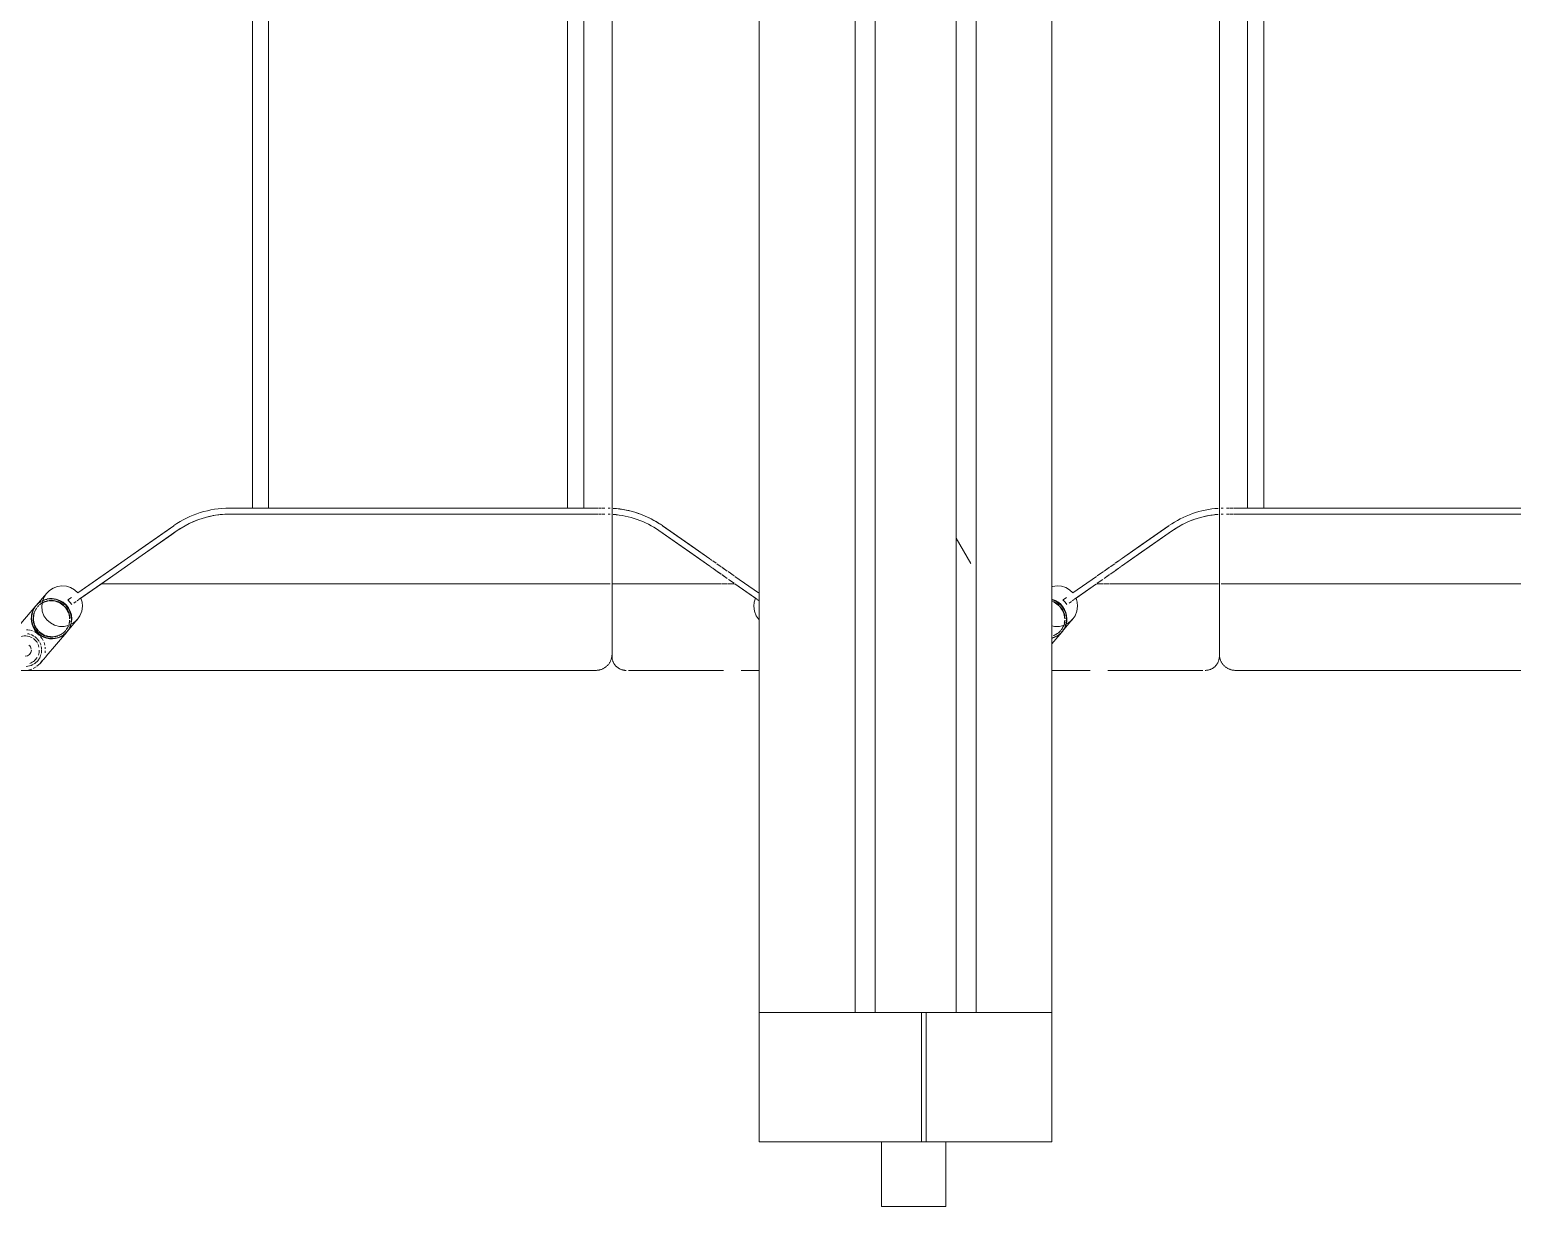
# Model space of a CAD drawing. Header units: inches. Extents: x -2349 to 1043, y -456 to 2193.
# Drawn here: x 628.75 to 674.63, y -121.75 to -85.33 of the extents above; entities that cross this region are included whole.
import ezdxf

# ---------------------------------------------------------------- set-up
doc = ezdxf.new("R2010")
doc.units = ezdxf.units.IN
doc.header["$MEASUREMENT"] = 0
for name, color, linetype, lineweight in [('A-GENM', 13, 'Continuous', 9), ('A-WALL', 113, 'Continuous', 13), ('A-WALL-PATT', 111, 'Continuous', 13), ('I-FURN', 30, 'Continuous', 9), ('I-WALL', 2, 'Continuous', 13)]:
    doc.layers.add(name, color=color, linetype=linetype, lineweight=lineweight)

# ---------------------------------------------------------------- blocks, each defined once
blk = doc.blocks.new('Walls 3 - Walls 3-7742273-7TH FLOOR POWER _ SIGNAL')
at = {"layer": 'A-WALL'}
for p, q in [((656.348, -115.752), (651.324, -115.752)), ((651.324, -115.752), (651.324, -119.752)), ((656.348, -119.752), (656.348, -115.752)), ((656.494, -115.752), (656.494, -119.752)), ((660.385, -115.752), (656.494, -115.752)), ((660.385, -119.752), (660.385, -115.752)), ((651.324, -119.752), (656.348, -119.752)), ((656.494, -119.752), (660.385, -119.752))]:
    blk.add_line(p, q, dxfattribs=at)
blk = doc.blocks.new('Walls 4 - Walls 3-7962883-7TH FLOOR POWER _ SIGNAL')
at = {"layer": 'A-WALL'}
for p, q in [((651.324, -52.664), (651.324, -115.752)), ((654.292, -115.752), (654.292, -52.664)), ((658.042, -52.664), (658.042, -115.752)), ((660.385, -115.752), (660.385, -52.664)), ((651.324, -115.752), (654.292, -115.752)), ((658.042, -115.752), (660.385, -115.752))]:
    blk.add_line(p, q, dxfattribs=at)
blk = doc.blocks.new('train - train-8151835-7TH FLOOR POWER _ SIGNAL')
at = {"layer": 'A-GENM', "lineweight": 20}
for p, q in [((657.104, -119.752), (655.104, -119.752)), ((655.104, -119.752), (655.104, -121.752)), ((657.104, -121.752), (657.104, -119.752)), ((655.104, -121.752), (657.104, -121.752))]:
    blk.add_line(p, q, dxfattribs=at)
blk = doc.blocks.new('HighTower_Tombolo_2SeatSofa - HT3620-V61-7TH FLOOR POWER _ SIGNAL')
at = {"layer": 'I-FURN'}
for p, q in [((23.603, 9.781), (23.089, 9.048)), ((23.603, 9.781), (23.089, 9.048)), ((23.317, 9.047), (23.798, 9.733)), ((23.317, 9.047), (23.763, 9.684)), ((23.763, 9.684), (23.798, 9.733)), ((23.806, 9.745), (23.846, 9.803)), ((23.806, 9.745), (23.847, 9.803)), ((26, 9.247), (26, 9.803)), ((22.927, 8.816), (22.81, 8.649)), ((22.927, 8.816), (22.817, 8.659)), ((23.074, 9.026), (22.942, 8.838)), ((23.074, 9.026), (22.942, 8.838)), ((23.156, 8.816), (23.037, 8.647)), ((23.046, 8.659), (23.156, 8.816)), ((23.184, 8.857), (23.303, 9.026)), ((23.303, 9.026), (23.184, 8.857)), ((23.317, 8.835), (23.317, 9.026)), ((23.317, 9.026), (23.317, 8.835)), ((23.317, 8.645), (23.317, 8.816)), ((23.317, 8.816), (23.317, 8.645)), ((22.548, 8.275), (21.521, 6.808)), ((22.777, 8.275), (21.674, 6.7)), ((22.601, 8.351), (22.554, 8.284)), ((22.601, 8.35), (22.554, 8.284)), ((22.684, 8.47), (22.61, 8.364)), ((22.685, 8.47), (22.611, 8.365)), ((22.795, 8.628), (22.697, 8.488)), ((22.795, 8.628), (22.697, 8.488)), ((22.829, 8.35), (22.782, 8.283)), ((22.783, 8.284), (22.83, 8.351)), ((22.839, 8.364), (22.914, 8.47)), ((22.913, 8.47), (22.839, 8.363)), ((22.925, 8.487), (23.024, 8.628)), ((23.024, 8.628), (22.925, 8.486)), ((23.317, 8.484), (23.317, 8.628)), ((23.317, 8.628), (23.317, 8.484)), ((23.317, 8.361), (23.317, 8.47)), ((23.317, 8.47), (23.317, 8.361)), ((23.317, 8.281), (23.317, 8.35)), ((23.317, 8.35), (23.317, 8.281)), ((23.317, 5.274), (23.317, 8.275)), ((23.317, 8.275), (23.317, 5.274)), ((26, 5.756), (26, 8.7)), ((21.535, 6.828), (21.521, 6.808)), ((21.674, 6.7), (21.764, 6.828)), ((0.438, 5.248), (25.562, 5.248)), ((25.5, 5.248), (0.5, 5.248)), ((23.317, 5.126), (23.317, 5.189)), ((23.317, 5.189), (23.317, 5.126)), ((23.317, 5.037), (23.317, 5.119)), ((23.317, 5.119), (23.317, 5.037)), ((20.978, 5.029), (20.978, 4.942)), ((20.978, 5.029), (20.978, 4.942)), ((20.978, 4.923), (20.978, 4.831)), ((20.978, 4.923), (20.978, 4.831)), ((20.978, 4.81), (20.978, -6.592)), ((20.978, 4.81), (20.978, 4.375)), ((21.166, 5.029), (21.166, 4.942)), ((21.166, 4.942), (21.166, 5.029)), ((21.166, 4.923), (21.166, 4.83)), ((21.166, 4.83), (21.166, 4.923)), ((21.166, 4.81), (21.166, -6.592)), ((21.166, -6.592), (21.166, 4.81)), ((23.317, 4.933), (23.317, 5.029)), ((23.317, 5.029), (23.317, 4.933)), ((23.317, 4.82), (23.317, 4.923)), ((23.317, 4.923), (23.317, 4.82)), ((23.317, -10.552), (23.317, 4.81)), ((23.317, 4.81), (23.317, -10.552)), ((26, -13.252), (26, 4.748)), ((20.978, 4.375), (0.5, 4.375)), ((0.5, 4.375), (20.978, 4.375)), ((20.978, 4.375), (20.978, 3.875)), ((20.978, 4.375), (20.978, 3.875)), ((20.978, 3.875), (20.978, 4.375)), ((0.5, 3.875), (20.978, 3.875)), ((0.5, 3.875), (20.978, 3.875)), ((20.978, 3.875), (20.978, -5.379)), ((0.5, -5.379), (20.978, -5.379)), ((0.5, -5.379), (20.978, -5.379)), ((20.978, -5.379), (20.978, -5.879)), ((20.978, -5.879), (20.978, -5.379)), ((20.978, -5.379), (20.978, -5.879)), ((20.978, -5.879), (0.5, -5.879)), ((0.5, -5.879), (20.978, -5.879)), ((20.978, -5.879), (20.978, -6.592)), ((21.674, -8.205), (23.317, -10.552)), ((21.791, -8.372), (21.674, -8.205)), ((21.521, -8.313), (23.603, -11.286)), ((21.521, -8.313), (21.562, -8.372)), ((21.562, -8.372), (22.205, -9.29)), ((22.205, -9.29), (22.845, -10.203)), ((22.845, -10.203), (23.603, -11.286)), ((23.798, -11.238), (23.073, -10.203)), ((23.763, -11.188), (23.317, -10.552)), ((23.798, -11.238), (23.763, -11.188)), ((23.847, -11.308), (23.806, -11.249)), ((23.847, -11.308), (23.806, -11.25)), ((23.915, -11.406), (23.863, -11.331)), ((23.916, -11.406), (23.863, -11.331)), ((24.798, -11.615), (24.418, -11.292)), ((23.741, -11.484), (23.816, -11.591)), ((23.741, -11.484), (23.816, -11.591)), ((24.775, -11.67), (24.762, -11.658)), ((25.559, -12.259), (24.812, -11.626)), ((23.61, -12.246), (23.991, -12.568)), ((25.018, -12.39), (25.076, -12.356)), ((25.135, -12.33), (25.219, -12.304)), ((25.279, -12.294), (25.336, -12.289)), ((25.394, -12.289), (25.459, -12.296)), ((25.676, -12.358), (25.569, -12.267)), ((25.773, -12.441), (25.681, -12.362)), ((25.682, -12.376), (25.771, -12.439)), ((24.004, -12.58), (24.966, -13.394)), ((24.027, -12.525), (24.041, -12.536)), ((24.759, -12.749), (24.78, -12.685)), ((24.799, -12.641), (24.85, -12.552)), ((24.852, -12.551), (24.925, -12.465)), ((24.951, -12.44), (25.008, -12.396)), ((25.773, -12.441), (25.788, -12.453)), ((25.788, -12.453), (25.874, -12.547)), ((25.889, -12.568), (25.944, -12.668)), ((25.959, -12.703), (25.989, -12.808))]:
    blk.add_line(p, q, dxfattribs=at)
at = {"layer": 'I-FURN', "flags": 128}
for points in [[(23.763, 9.684), (23.886, 9.647), (24.014, 9.635)], [(24.014, 9.635), (24.165, 9.656), (24.307, 9.712), (24.432, 9.8)], [(22.548, 8.275), (22.178, 7.746), (21.535, 6.828)], [(21.764, 6.828), (22.407, 7.746), (22.777, 8.275)], [(25.999, 5.65), (25.997, 5.633), (25.994, 5.615), (25.991, 5.598), (25.987, 5.581), (25.983, 5.564), (25.978, 5.547), (25.972, 5.531), (25.965, 5.515), (25.958, 5.499), (25.951, 5.483), (25.942, 5.468), (25.933, 5.453), (25.924, 5.438), (25.913, 5.424), (25.903, 5.41), (25.891, 5.397), (25.88, 5.384), (25.867, 5.371), (25.855, 5.359), (25.841, 5.348), (25.828, 5.337), (25.813, 5.327), (25.799, 5.317), (25.784, 5.308)], [(26, 5.685), (26, 5.668), (25.999, 5.65)], [(26, 4.748), (26, 4.768), (25.998, 4.788), (25.996, 4.807), (25.994, 4.827), (25.99, 4.847), (25.986, 4.866), (25.981, 4.886), (25.975, 4.905), (25.968, 4.924), (25.961, 4.942), (25.952, 4.961), (25.943, 4.978), (25.934, 4.996), (25.924, 5.013), (25.913, 5.03), (25.901, 5.046), (25.889, 5.062), (25.876, 5.077), (25.862, 5.092), (25.848, 5.106), (25.834, 5.12), (25.819, 5.133), (25.803, 5.145), (25.787, 5.157), (25.77, 5.168), (25.753, 5.179), (25.736, 5.189), (25.718, 5.198), (25.7, 5.206), (25.681, 5.214), (25.662, 5.22), (25.643, 5.227), (25.624, 5.232), (25.605, 5.237), (25.585, 5.24), (25.565, 5.243), (25.545, 5.246), (25.525, 5.247), (25.505, 5.248), (25.5, 5.248)], [(25.753, 5.291), (25.737, 5.284), (25.721, 5.277), (25.705, 5.271), (25.688, 5.266), (25.671, 5.261), (25.654, 5.257), (25.637, 5.254), (25.62, 5.251), (25.602, 5.249), (25.585, 5.248), (25.567, 5.248), (25.562, 5.248)], [(25.784, 5.308), (25.769, 5.299), (25.753, 5.291)], [(23.073, -10.203), (22.434, -9.29), (21.791, -8.372)], [(23.603, -11.286), (23.508, -11.386), (23.438, -11.505), (23.396, -11.637), (23.383, -11.775), (23.402, -11.912), (23.45, -12.043), (23.526, -12.161), (23.626, -12.259), (23.744, -12.334), (23.876, -12.381), (24.014, -12.398)], [(24.014, -11.14), (23.886, -11.151), (23.763, -11.188)], [(24.014, -12.398), (24.165, -12.382), (24.307, -12.331), (24.432, -12.246), (24.533, -12.134), (24.604, -12.001), (24.64, -11.855), (24.64, -11.703), (24.604, -11.555), (24.533, -11.42), (24.432, -11.305), (24.307, -11.217), (24.165, -11.161), (24.014, -11.14)], [(23.82, -11.597), (23.886, -11.529), (23.962, -11.472)], [(24.74, -12.876), (24.743, -12.832), (24.754, -12.771)]]:
    blk.add_lwpolyline(points, dxfattribs=at)
at = {"layer": 'I-FURN'}
for centre, radius, start, end in [((23.978, 5.087), 3, 145, 176.2945), ((23.978, 5.087), 2.813, 145, 176.0569), ((23.978, 5.087), 2.812, 145, 176.0569), ((23.978, 5.087), 3, 145, 156.6667), ((23.978, 5.087), 3, 156.6667, 168.3333), ((23.978, 5.087), 3, 168.3333, 176.2945), ((23.978, 5.087), 3, 178.0386, 179.134), ((23.978, 5.087), 3, 178.0386, 179.134), ((23.978, 5.087), 2.812, 177.9078, 179.087), ((23.978, 5.087), 2.813, 177.9078, 179.087), ((23.978, -6.592), 3, 180, 215), ((23.978, -6.592), 3, 180, 215), ((23.978, -6.592), 2.813, 180, 215), ((23.978, -6.592), 2.813, 180, 191.6667), ((23.978, -6.592), 2.813, 191.6667, 215), ((25.37, -12.914), 0.511, 161.8889, 171.901), ((25.37, -12.914), 0.511, 161.8889, 171.901), ((25.37, -12.914), 0.511, 147.8197, 158.4415), ((25.37, -12.914), 0.511, 147.8197, 158.4415), ((25.37, -12.914), 0.437, 150, 258.7947), ((25.37, -12.914), 0.511, 135, 145.4765), ((25.37, -12.914), 0.511, 135, 145.4765), ((25.37, -12.914), 0.437, 118.4432, 144.2913), ((25.37, -12.914), 0.511, 121.419, 133.338), ((25.37, -12.914), 0.511, 121.419, 133.338), ((25.37, -12.914), 0.511, 106.5628, 117.6882), ((25.37, -12.914), 0.511, 106.5628, 117.6882), ((25.37, -12.914), 0.437, 101.1599, 112.5807), ((25.37, -12.914), 0.193, 99.2798, 143.4137), ((25.37, -12.914), 0.193, 99.2798, 143.4137), ((25.37, -12.914), 0.511, 91.6872, 101.7838), ((25.37, -12.914), 0.511, 91.6872, 101.7838), ((25.37, -12.914), 0.511, 77.7173, 90), ((25.37, -12.914), 0.511, 77.7173, 90), ((25.37, -12.914), 0.437, 69.2985, 90), ((25.37, -12.914), 0.193, 0.496, 90), ((25.37, -12.914), 0.193, 0.496, 90), ((25.37, -12.914), 0.511, 66.339, 73.7554), ((25.37, -12.914), 0.511, 66.339, 73.7554), ((25.37, -12.914), 0.511, 51.8789, 65.3738), ((25.37, -12.914), 0.511, 51.8789, 65.3738), ((25.37, -12.914), 0.437, 41.42, 58.7234), ((25.37, -12.914), 0.511, 30.7406, 51.3527), ((25.37, -12.914), 0.511, 30.7406, 51.3527), ((25.37, -12.914), 0.437, 19.4463, 40.8654), ((25.37, -12.914), 0.511, 3.6321, 27.7535), ((25.37, -12.914), 0.511, 3.6321, 27.7535)]:
    blk.add_arc(centre, radius, start, end, dxfattribs=at)
for centre, major_axis, start_param, end_param in [((24.394, -12.092), (0.404, 0.477), 0.695163, 2.232166), ((24.394, -12.092), (0.404, 0.477), 0.582454, 0.695163), ((24.408, -12.103), (0.404, 0.477), 0.695163, 2.449637), ((24.394, -12.092), (0.367, 0.433), 1.540414, 2.265959), ((24.408, -12.103), (0.367, 0.433), 1.483758, 2.243236), ((24.408, -12.103), (0.367, 0.433), 0.722406, 1.480561), ((24.394, -12.092), (0.367, 0.433), 0.695163, 1.413798), ((24.394, -12.092), (0.404, 0.477), 3.836755, 6.19295), ((24.408, -12.103), (0.404, 0.477), 3.836755, 6.19295), ((24.408, -12.103), (0.404, 0.477), 0.6125, 0.695163), ((24.408, -12.103), (0.367, 0.433), 0.454816, 0.641636), ((24.394, -12.092), (0.367, 0.433), 0.364823, 0.607531), ((24.408, -12.103), (0.404, 0.477), 0.256958, 0.592434), ((24.394, -12.092), (0.404, 0.477), 0.248702, 0.563822), ((24.394, -12.092), (0.367, 0.433), 0.196129, 0.28241), ((24.408, -12.103), (0.367, 0.433), 0.20778, 0.308602), ((24.394, -12.092), (0.367, 0.433), 0.060122, 0.163522), ((24.408, -12.103), (0.367, 0.433), 0.071706, 0.169368), ((24.394, -12.092), (0.404, 0.477), 0.027133, 0.186687), ((24.408, -12.103), (0.404, 0.477), 0.025397, 0.191791), ((24.394, -12.092), (0.367, 0.433), 6.075279, 6.283185), ((24.408, -12.103), (0.367, 0.433), 6.19295, 6.283185), ((24.394, -12.092), (0.404, 0.477), 6.19295, 6.283185), ((24.408, -12.103), (0.404, 0.477), 6.19295, 6.283185), ((24.408, -12.103), (0.367, 0.433), 6.060343, 6.19295), ((24.394, -12.092), (0.367, 0.433), 5.407552, 6.018861), ((24.408, -12.103), (0.367, 0.433), 5.849031, 6.012944), ((24.408, -12.103), (0.367, 0.433), 5.596018, 5.765267), ((24.394, -12.092), (0.404, 0.477), 2.265959, 2.485436), ((24.394, -12.092), (0.404, 0.477), 2.518368, 2.759229), ((24.408, -12.103), (0.404, 0.477), 2.484905, 2.723643), ((24.394, -12.092), (0.367, 0.433), 2.265959, 2.403179), ((24.394, -12.092), (0.367, 0.433), 2.455503, 2.70594), ((24.408, -12.103), (0.367, 0.433), 2.265959, 2.363785), ((24.408, -12.103), (0.367, 0.433), 2.41868, 2.666781), ((24.394, -12.092), (0.367, 0.433), 2.725926, 2.975072), ((24.408, -12.103), (0.367, 0.433), 2.689306, 2.970107), ((24.394, -12.092), (0.367, 0.433), 4.638594, 5.017915), ((24.408, -12.103), (0.367, 0.433), 4.629995, 5.026672), ((24.394, -12.092), (0.367, 0.433), 5.052216, 5.241076), ((24.408, -12.103), (0.367, 0.433), 5.049702, 5.247503), ((24.394, -12.092), (0.367, 0.433), 5.27265, 5.407552), ((24.408, -12.103), (0.367, 0.433), 5.268702, 5.407552), ((24.408, -12.103), (0.367, 0.433), 5.407552, 5.509528), ((24.394, -12.092), (0.404, 0.477), 2.815409, 2.911415), ((24.408, -12.103), (0.404, 0.477), 2.814615, 2.905839), ((24.394, -12.092), (0.404, 0.477), 2.964976, 3.051357), ((24.394, -12.092), (0.404, 0.477), 3.051357, 3.836755), ((24.408, -12.103), (0.404, 0.477), 3.051357, 3.141593), ((24.394, -12.092), (0.367, 0.433), 3.051357, 3.141593), ((24.408, -12.103), (0.367, 0.433), 3.051357, 3.141593), ((24.408, -12.103), (0.404, 0.477), 3.141593, 3.836755), ((24.394, -12.092), (0.367, 0.433), 3.221197, 3.836755), ((24.408, -12.103), (0.367, 0.433), 3.2205, 3.836755), ((24.394, -12.092), (0.367, 0.433), 3.836755, 3.937426), ((24.408, -12.103), (0.367, 0.433), 3.836755, 3.945362), ((24.394, -12.092), (0.367, 0.433), 3.964505, 4.15168), ((24.408, -12.103), (0.367, 0.433), 3.964186, 4.16017), ((24.394, -12.092), (0.367, 0.433), 4.187627, 4.37431), ((24.408, -12.103), (0.367, 0.433), 4.185158, 4.3808), ((24.394, -12.092), (0.367, 0.433), 4.413199, 4.602026), ((24.408, -12.103), (0.367, 0.433), 4.407833, 4.604965)]:
    blk.add_ellipse(centre, major_axis=major_axis, ratio=0.984702, start_param=start_param, end_param=end_param, dxfattribs=at)
blk = doc.blocks.new('HighTower_Tombolo_2SeatSofa - HT3620-V64-7TH FLOOR POWER _ SIGNAL')
at = {"layer": 'I-FURN'}
for p, q in [((26, -4.748), (26, 13.252)), ((23.317, -4.81), (23.317, 10.552)), ((23.317, 10.552), (23.317, -4.81)), ((20.978, 6.592), (20.978, -4.81)), ((21.166, -4.81), (21.166, 6.592)), ((21.166, 6.592), (21.166, -4.81)), ((20.978, 5.379), (20.978, -3.875)), ((20.978, -3.875), (0.5, -3.875)), ((20.978, -3.875), (0.5, -3.875)), ((20.978, -3.875), (20.978, -4.375)), ((20.978, -4.375), (20.978, -3.875)), ((20.978, -3.875), (20.978, -4.375)), ((0.5, -4.375), (20.978, -4.375)), ((20.978, -4.375), (0.5, -4.375)), ((20.978, -4.375), (20.978, -4.81)), ((20.978, -4.831), (20.978, -4.923)), ((20.978, -4.831), (20.978, -4.923)), ((20.978, -4.942), (20.978, -5.029)), ((20.978, -4.942), (20.978, -5.029)), ((21.166, -4.923), (21.166, -4.83)), ((21.166, -4.83), (21.166, -4.923)), ((21.166, -5.029), (21.166, -4.942)), ((21.166, -4.942), (21.166, -5.029)), ((23.317, -4.923), (23.317, -4.82)), ((23.317, -4.82), (23.317, -4.923)), ((23.317, -5.029), (23.317, -4.933)), ((23.317, -4.933), (23.317, -5.029)), ((23.317, -5.119), (23.317, -5.037)), ((23.317, -5.037), (23.317, -5.119)), ((25.562, -5.248), (0.438, -5.248)), ((0.5, -5.248), (25.5, -5.248)), ((23.317, -5.189), (23.317, -5.126)), ((23.317, -5.126), (23.317, -5.189)), ((23.317, -8.275), (23.317, -5.274)), ((23.317, -5.274), (23.317, -8.275)), ((26, -8.7), (26, -5.756)), ((21.521, -6.808), (22.548, -8.275)), ((21.521, -6.808), (21.535, -6.828)), ((21.764, -6.828), (21.674, -6.7)), ((21.674, -6.7), (22.777, -8.275)), ((22.554, -8.284), (22.601, -8.35)), ((22.554, -8.284), (22.601, -8.351)), ((22.61, -8.364), (22.684, -8.47)), ((22.611, -8.365), (22.685, -8.47)), ((22.697, -8.488), (22.795, -8.628)), ((22.697, -8.488), (22.795, -8.628)), ((22.782, -8.283), (22.829, -8.35)), ((22.83, -8.351), (22.783, -8.284)), ((22.81, -8.649), (22.927, -8.816)), ((22.817, -8.659), (22.927, -8.816)), ((22.839, -8.363), (22.913, -8.47)), ((22.914, -8.47), (22.839, -8.364)), ((22.925, -8.486), (23.024, -8.628)), ((23.024, -8.628), (22.925, -8.487)), ((23.037, -8.647), (23.156, -8.816)), ((23.156, -8.816), (23.046, -8.659)), ((23.317, -8.35), (23.317, -8.281)), ((23.317, -8.281), (23.317, -8.35)), ((23.317, -8.47), (23.317, -8.361)), ((23.317, -8.361), (23.317, -8.47)), ((23.317, -8.628), (23.317, -8.484)), ((23.317, -8.484), (23.317, -8.628)), ((23.317, -8.816), (23.317, -8.645)), ((23.317, -8.645), (23.317, -8.816)), ((22.942, -8.838), (23.074, -9.026)), ((22.942, -8.838), (23.074, -9.026)), ((23.089, -9.048), (23.603, -9.781)), ((23.089, -9.048), (23.603, -9.781)), ((23.184, -8.857), (23.303, -9.026)), ((23.303, -9.026), (23.184, -8.857)), ((23.317, -9.026), (23.317, -8.835)), ((23.317, -8.835), (23.317, -9.026)), ((23.763, -9.684), (23.317, -9.047)), ((23.798, -9.733), (23.317, -9.047)), ((26, -10.428), (26, -9.247)), ((23.741, -9.979), (23.816, -10.086)), ((23.741, -9.979), (23.816, -10.086)), ((23.798, -9.733), (23.763, -9.684)), ((23.847, -9.803), (23.806, -9.745)), ((23.847, -9.803), (23.806, -9.745)), ((23.915, -9.901), (23.863, -9.826)), ((23.916, -9.901), (23.863, -9.826)), ((24.798, -10.11), (24.418, -9.788)), ((24.775, -10.165), (24.762, -10.153)), ((25.174, -10.428), (24.812, -10.121))]:
    blk.add_line(p, q, dxfattribs=at)
at = {"layer": 'I-FURN', "flags": 128}
for points in [[(25.5, -5.248), (25.52, -5.247), (25.54, -5.246), (25.56, -5.244), (25.58, -5.241), (25.599, -5.238), (25.619, -5.233), (25.638, -5.228), (25.657, -5.222), (25.676, -5.216), (25.695, -5.208), (25.713, -5.2), (25.731, -5.191), (25.748, -5.182), (25.766, -5.171), (25.782, -5.16), (25.799, -5.149), (25.814, -5.136), (25.83, -5.124), (25.844, -5.11), (25.859, -5.096), (25.872, -5.081), (25.885, -5.066), (25.898, -5.051), (25.91, -5.034), (25.921, -5.018), (25.931, -5.001), (25.941, -4.983), (25.95, -4.965), (25.958, -4.947), (25.966, -4.929), (25.973, -4.91), (25.979, -4.891), (25.984, -4.872), (25.989, -4.852), (25.993, -4.833), (25.996, -4.813), (25.998, -4.793), (25.999, -4.773), (26, -4.753), (26, -4.748)], [(25.562, -5.248), (25.58, -5.248), (25.597, -5.249), (25.615, -5.251), (25.632, -5.253), (25.649, -5.256), (25.666, -5.26), (25.683, -5.265), (25.7, -5.27), (25.717, -5.276), (25.733, -5.282), (25.749, -5.289)], [(25.749, -5.289), (25.765, -5.297), (25.78, -5.305)], [(25.78, -5.305), (25.795, -5.314), (25.81, -5.324), (25.824, -5.334), (25.838, -5.345), (25.851, -5.356), (25.864, -5.368), (25.876, -5.38), (25.888, -5.393), (25.9, -5.406), (25.911, -5.42), (25.921, -5.434), (25.931, -5.449), (25.94, -5.464), (25.948, -5.479), (25.956, -5.494), (25.964, -5.51), (25.97, -5.527), (25.976, -5.543), (25.982, -5.56), (25.986, -5.577), (25.99, -5.594), (25.994, -5.611), (25.996, -5.628), (25.998, -5.645)], [(25.998, -5.645), (25.999, -5.663), (26, -5.68), (26, -5.685)], [(21.535, -6.828), (22.178, -7.746), (22.548, -8.275)], [(22.777, -8.275), (22.407, -7.746), (21.764, -6.828)], [(24.014, -9.635), (23.886, -9.647), (23.763, -9.684)], [(24.625, -10.429), (24.64, -10.35), (24.64, -10.198), (24.604, -10.05), (24.533, -9.915), (24.432, -9.8), (24.307, -9.712), (24.165, -9.656), (24.014, -9.635)], [(23.603, -9.781), (23.508, -9.881), (23.438, -10), (23.396, -10.132), (23.383, -10.27), (23.402, -10.407)], [(23.821, -10.093), (23.887, -10.025), (23.963, -9.968)]]:
    blk.add_lwpolyline(points, dxfattribs=at)
at = {"layer": 'I-FURN'}
for radius, start, end in [(3, 180.866, 181.9614), (3, 180.866, 181.9614), (3, 183.7055, 215), (3, 183.7055, 215), (2.813, 180.913, 182.0922), (2.812, 180.913, 182.0922), (2.813, 183.9431, 191.6667), (2.812, 183.9431, 203.3333), (2.813, 191.6667, 215), (2.812, 203.3333, 215)]:
    blk.add_arc((23.978, -5.087), radius, start, end, dxfattribs=at)
for centre, major_axis, start_param, end_param in [((24.394, -10.587), (0.404, 0.477), 0.695163, 1.981667), ((24.408, -10.598), (0.404, 0.477), 0.695163, 1.480561), ((24.408, -10.598), (0.367, 0.433), 0.722406, 1.480561), ((24.394, -10.587), (0.367, 0.433), 0.695163, 1.413798), ((24.394, -10.587), (0.404, 0.477), 0.580889, 0.695163), ((24.408, -10.598), (0.404, 0.477), 0.613631, 0.695163), ((24.408, -10.598), (0.367, 0.433), 0.479914, 0.640928), ((24.394, -10.587), (0.367, 0.433), 0.369366, 0.608675), ((24.408, -10.598), (0.404, 0.477), 0.257938, 0.593775), ((24.394, -10.587), (0.404, 0.477), 0.247701, 0.562085), ((24.394, -10.587), (0.367, 0.433), 0.197316, 0.285807), ((24.408, -10.598), (0.367, 0.433), 0.206617, 0.305394), ((24.394, -10.587), (0.404, 0.477), 0.030699, 0.186631), ((24.408, -10.598), (0.404, 0.477), 0.021803, 0.191846), ((24.408, -10.598), (0.404, 0.477), 1.480561, 1.961018), ((24.394, -10.587), (0.367, 0.433), 1.540414, 1.953114), ((24.408, -10.598), (0.367, 0.433), 1.483758, 1.851463), ((24.394, -10.587), (0.367, 0.433), 0.061543, 0.163603), ((24.408, -10.598), (0.367, 0.433), 0.070308, 0.169288), ((24.394, -10.587), (0.367, 0.433), 6.075279, 6.283185), ((24.408, -10.598), (0.367, 0.433), 6.19295, 6.283185), ((24.394, -10.587), (0.404, 0.477), 6.19295, 6.283185), ((24.408, -10.598), (0.404, 0.477), 6.19295, 6.283185), ((24.408, -10.598), (0.367, 0.433), 6.060343, 6.19295), ((24.394, -10.587), (0.404, 0.477), 5.691844, 6.19295), ((24.408, -10.598), (0.404, 0.477), 5.712493, 6.19295), ((24.394, -10.587), (0.367, 0.433), 5.765171, 6.018861), ((24.408, -10.598), (0.367, 0.433), 5.849031, 6.012944)]:
    blk.add_ellipse(centre, major_axis=major_axis, ratio=0.984702, start_param=start_param, end_param=end_param, dxfattribs=at)

msp = doc.modelspace()

# ---------------------------------------------------------------- hatches: boundary and pattern name
at = {"layer": 'A-WALL-PATT', "lineweight": 9}
h = msp.add_hatch(dxfattribs=at)
h.set_pattern_fill('FP_1', color=256, style=0, pattern_type=2)
h.set_pattern_definition([(0, (0, 0), (30.72, 7.68), [1.267, -21.773, 1.267, -21.773, -122.88]), (0, (0, 0), (30.72, 7.68), [-46.08, 1.267, -44.813, 1.267, -21.773, -53.76]), (0, (0, 0), (30.72, 7.68), [-115.2, 1.267, -14.093, 1.267, -37.133]), (120, (11.52, 3.84), (-22.011075, 22.7643), [1.267, -21.773, 1.267, -21.773, -122.88]), (120, (11.52, 3.84), (-22.011075, 22.7643), [-46.08, 1.267, -44.813, 1.267, -21.773, -53.76]), (120, (11.52, 3.84), (-22.011075, 22.7643), [-115.2, 1.267, -14.093, 1.267, -37.133]), (240, (15.36, 19.2), (-8.708925, -30.4443), [1.267, -21.773, 1.267, -21.773, -122.88]), (240, (15.36, 19.2), (-8.708925, -30.4443), [-46.08, 1.267, -44.813, 1.267, -21.773, -53.76]), (240, (15.36, 19.2), (-8.708925, -30.4443), [-115.2, 1.267, -14.093, 1.267, -37.133])])
h.paths.add_polyline_path([(658.042, -115.752), (658.042, -52.664), (657.417, -52.664), (657.417, -115.752)], flags=0)

# ---------------------------------------------------------------- linework, layer by layer
at = {"layer": 'A-WALL'}
for p, q in [((654.917, -115.752), (654.917, -52.039)), ((657.417, -115.752), (657.417, -52.039))]:
    msp.add_line(p, q, dxfattribs=at)
at = {"layer": 'I-WALL'}
for p, q in [((654.292, -52.664), (654.292, -115.752)), ((658.042, -115.752), (658.042, -52.664)), ((654.292, -115.752), (658.042, -115.752))]:
    msp.add_line(p, q, dxfattribs=at)

# ---------------------------------------------------------------- block references
at = {"layer": 'A-GENM'}
msp.add_blockref('train - train-8151835-7TH FLOOR POWER _ SIGNAL', (0, 0), dxfattribs=at)
at = {"layer": 'A-WALL', "lineweight": 9}
for name in ['Walls 4 - Walls 3-7962883-7TH FLOOR POWER _ SIGNAL', 'Walls 3 - Walls 3-7742273-7TH FLOOR POWER _ SIGNAL']:
    msp.add_blockref(name, (0, 0), dxfattribs=at)
at = {"layer": 'I-FURN'}
for name, p, rotation in [('HighTower_Tombolo_2SeatSofa - HT3620-V61-7TH FLOOR POWER _ SIGNAL', (641.521, -79.164), 269.9999999999998), ('HighTower_Tombolo_2SeatSofa - HT3620-V64-7TH FLOOR POWER _ SIGNAL', (670.813, -79.164), 270.0000000000002)]:
    msp.add_blockref(name, p, dxfattribs=dict(at, rotation=rotation))

doc.saveas('drawing.dxf')
